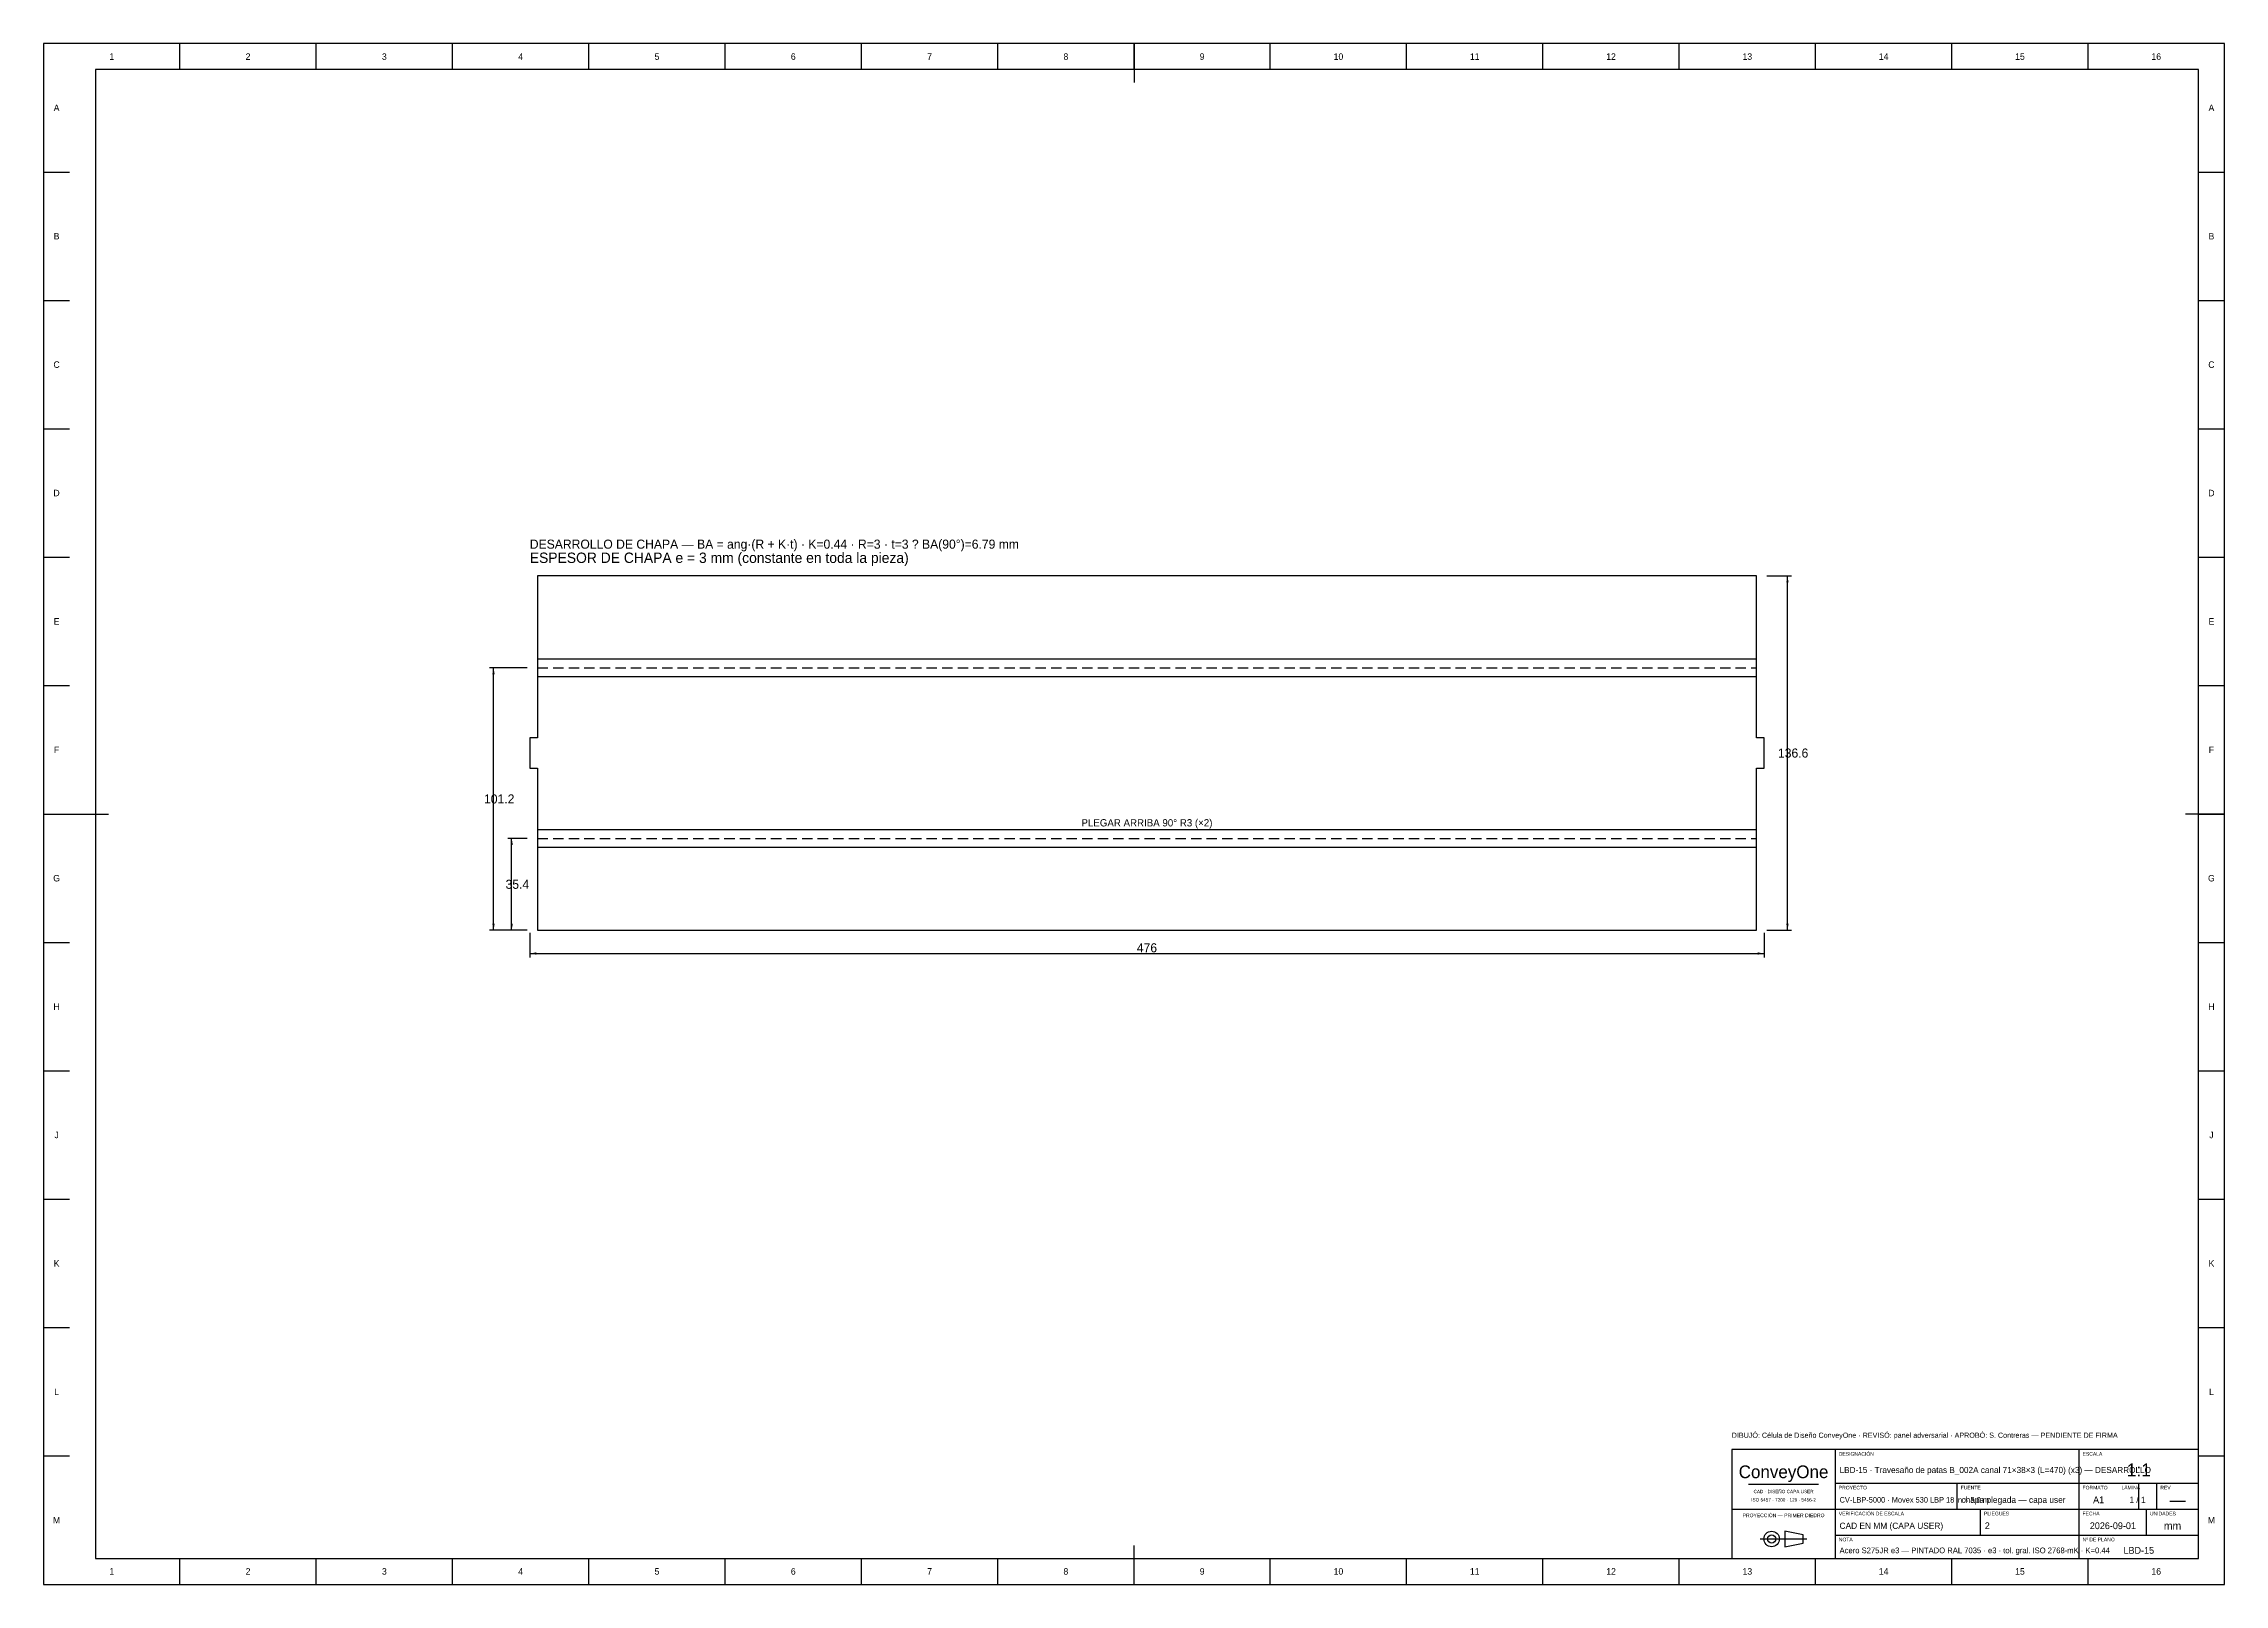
# Model space of a CAD drawing. Extents: x 0 to 841, y 0 to 594.
import ezdxf
from ezdxf.enums import TextEntityAlignment as Align

# ---------------------------------------------------------------- set-up
doc = ezdxf.new("R2010")
doc.units = 0
doc.linetypes.add('DASHED', pattern=[6, 4, -2])
for name, color, linetype in [('COTAS', 7, 'CONTINUOUS'), ('FINA', 7, 'CONTINUOUS'), ('NORMA', 7, 'CONTINUOUS'), ('PLIEGUE', 1, 'DASHED'), ('TEXTO', 7, 'CONTINUOUS'), ('VISIBLE', 7, 'CONTINUOUS')]:
    doc.layers.add(name, color=color, linetype=linetype)

msp = doc.modelspace()

# ---------------------------------------------------------------- linework, layer by layer
at = {"layer": 'COTAS'}
for p, q in [((664.5, 388.785), (674, 388.785)), ((672.5, 252.215), (672.5, 388.785)), ((186.5, 353.395), (172, 353.395)), ((173.5, 252.215), (173.5, 353.395)), ((186.5, 287.605), (179, 287.605)), ((180.5, 252.215), (180.5, 287.605)), ((186.5, 252.215), (172, 252.215)), ((186.5, 252.215), (179, 252.215)), ((187.5, 251.215), (187.5, 241.715)), ((663.5, 251.215), (663.5, 241.715)), ((664.5, 252.215), (674, 252.215)), ((187.5, 243.215), (663.5, 243.215))]:
    msp.add_line(p, q, dxfattribs=at)
for points in [[(672.5, 388.785), (672.95, 386.285), (672.05, 386.285)], [(173.5, 353.395), (173.95, 350.895), (173.05, 350.895)], [(180.5, 287.605), (180.95, 285.105), (180.05, 285.105)], [(173.5, 252.215), (173.95, 254.715), (173.05, 254.715)], [(180.5, 252.215), (180.95, 254.715), (180.05, 254.715)], [(672.5, 252.215), (672.95, 254.715), (672.05, 254.715)], [(187.5, 243.215), (190, 243.665), (190, 242.765)], [(663.5, 243.215), (661, 243.665), (661, 242.765)]]:
    msp.add_solid(points, dxfattribs=at)
at = {"layer": 'FINA'}
for p, q in [((841, 594), (0, 594)), ((0, 594), (0, 0)), ((52.5625, 584), (52.5625, 594)), ((105.125, 584), (105.125, 594)), ((157.6875, 584), (157.6875, 594)), ((210.25, 584), (210.25, 594)), ((262.8125, 584), (262.8125, 594)), ((315.375, 584), (315.375, 594)), ((367.9375, 584), (367.9375, 594)), ((420.5, 584), (420.5, 594)), ((473.0625, 584), (473.0625, 594)), ((525.625, 584), (525.625, 594)), ((578.1875, 584), (578.1875, 594)), ((630.75, 584), (630.75, 594)), ((683.3125, 584), (683.3125, 594)), ((735.875, 584), (735.875, 594)), ((788.4375, 584), (788.4375, 594)), ((841, 0), (841, 594)), ((0, 544.5), (10, 544.5)), ((831, 544.5), (841, 544.5)), ((0, 495), (10, 495)), ((831, 495), (841, 495)), ((0, 445.5), (10, 445.5)), ((831, 445.5), (841, 445.5)), ((0, 396), (10, 396)), ((831, 396), (841, 396)), ((190.5, 356.785), (660.5, 356.785)), ((0, 346.5), (10, 346.5)), ((190.5, 350.005), (660.5, 350.005)), ((831, 346.5), (841, 346.5)), ((0, 297), (10, 297)), ((831, 297), (841, 297)), ((190.5, 291.005), (660.5, 291.005)), ((190.5, 284.215), (660.5, 284.215)), ((0, 247.5), (10, 247.5)), ((831, 247.5), (841, 247.5)), ((0, 198), (10, 198)), ((831, 198), (841, 198)), ((0, 148.5), (10, 148.5)), ((831, 148.5), (841, 148.5)), ((0, 99), (10, 99)), ((831, 99), (841, 99)), ((0, 49.5), (10, 49.5)), ((831, 49.5), (841, 49.5)), ((657.5, 38.6), (684.5, 38.6)), ((691, 39), (785, 39)), ((738, 29), (738, 39)), ((785, 39), (831, 39)), ((808, 29), (808, 39)), ((815, 29), (815, 39)), ((651, 29), (691, 29)), ((691, 29), (785, 29)), ((747, 19), (747, 29)), ((785, 29), (831, 29)), ((811, 19), (811, 29)), ((662.03, 17.5), (679.97, 17.5)), ((691, 19), (785, 19)), ((785, 19), (831, 19)), ((52.5625, 0), (52.5625, 10)), ((105.125, 0), (105.125, 10)), ((157.6875, 0), (157.6875, 10)), ((210.25, 0), (210.25, 10)), ((262.8125, 0), (262.8125, 10)), ((315.375, 0), (315.375, 10)), ((367.9375, 0), (367.9375, 10)), ((420.5, 0), (420.5, 10)), ((473.0625, 0), (473.0625, 10)), ((525.625, 0), (525.625, 10)), ((578.1875, 0), (578.1875, 10)), ((630.75, 0), (630.75, 10)), ((683.3125, 0), (683.3125, 10)), ((735.875, 0), (735.875, 10)), ((788.4375, 0), (788.4375, 10)), ((0, 0), (841, 0))]:
    msp.add_line(p, q, dxfattribs=at)
at = {"layer": 'NORMA'}
for p, q in [((420.5, 594), (420.5, 579)), ((831, 584), (20, 584)), ((20, 584), (20, 10)), ((831, 10), (831, 584)), ((0, 297), (25, 297)), ((841, 297), (826, 297)), ((831, 52), (651, 52)), ((651, 52), (651, 10)), ((691, 10), (691, 52)), ((785, 10), (785, 52)), ((831, 10), (831, 52)), ((20, 10), (831, 10)), ((420.5, 0), (420.5, 15)), ((651, 10), (831, 10))]:
    msp.add_line(p, q, dxfattribs=at)
at = {"layer": 'PLIEGUE'}
for p, q in [((190.5, 353.395), (660.5, 353.395)), ((190.5, 287.605), (660.5, 287.605))]:
    msp.add_line(p, q, dxfattribs=at)
at = {"layer": 'TEXTO'}
for p, q in [((678.59, 19.11), (671.46, 20.49)), ((671.46, 20.49), (671.46, 14.51)), ((678.59, 15.89), (678.59, 19.11)), ((671.46, 14.51), (678.59, 15.89))]:
    msp.add_line(p, q, dxfattribs=at)
for radius in [2.99, 1.61]:
    msp.add_circle((666.4, 17.5), radius, dxfattribs=at)
at = {"layer": 'VISIBLE'}
for p, q in [((660.5, 388.785), (190.5, 388.785)), ((190.5, 388.785), (190.5, 326.305)), ((660.5, 326.305), (660.5, 388.785)), ((190.5, 326.305), (187.5, 326.305)), ((187.5, 326.305), (187.5, 314.705)), ((663.5, 326.305), (660.5, 326.305)), ((663.5, 314.705), (663.5, 326.305)), ((187.5, 314.705), (190.5, 314.705)), ((190.5, 314.705), (190.5, 252.215)), ((660.5, 252.215), (660.5, 314.705)), ((660.5, 314.705), (663.5, 314.705)), ((190.5, 252.215), (660.5, 252.215))]:
    msp.add_line(p, q, dxfattribs=at)

# ---------------------------------------------------------------- texts
at = {"layer": 'COTAS'}
for s, p in [('136.6', (674.7, 320.5)), ('101.2', (175.7, 302.805)), ('35.4', (182.7, 269.91)), ('476', (425.5, 245.415))]:
    msp.add_text(s, height=3.5, dxfattribs=at).set_placement(p, align=Align.MIDDLE_CENTER)
at = {"layer": 'TEXTO'}
for s, height, p in [('1', 2.5, (26.2813, 589)), ('2', 2.5, (78.8438, 589)), ('3', 2.5, (131.4063, 589)), ('4', 2.5, (183.9688, 589)), ('5', 2.5, (236.5313, 589)), ('6', 2.5, (289.0938, 589)), ('7', 2.5, (341.6563, 589)), ('8', 2.5, (394.2188, 589)), ('9', 2.5, (446.7813, 589)), ('10', 2.5, (499.3438, 589)), ('11', 2.5, (551.9063, 589)), ('12', 2.5, (604.4688, 589)), ('13', 2.5, (657.0313, 589)), ('14', 2.5, (709.5938, 589)), ('15', 2.5, (762.1563, 589)), ('16', 2.5, (814.7188, 589)), ('A', 2.5, (5, 569.25)), ('A', 2.5, (836, 569.25)), ('B', 2.5, (5, 519.75)), ('B', 2.5, (836, 519.75)), ('C', 2.5, (5, 470.25)), ('C', 2.5, (836, 470.25)), ('D', 2.5, (5, 420.75)), ('D', 2.5, (836, 420.75)), ('E', 2.5, (5, 371.25)), ('E', 2.5, (836, 371.25)), ('F', 2.5, (5, 321.75)), ('F', 2.5, (836, 321.75)), ('PLEGAR ARRIBA 90° R3 (×2)', 2.8, (425.5, 293.605)), ('G', 2.5, (5, 272.25)), ('G', 2.5, (836, 272.25)), ('H', 2.5, (5, 222.75)), ('H', 2.5, (836, 222.75)), ('J', 2.5, (5, 173.25)), ('J', 2.5, (836, 173.25)), ('K', 2.5, (5, 123.75)), ('K', 2.5, (836, 123.75)), ('L', 2.5, (5, 74.25)), ('L', 2.5, (836, 74.25)), ('ConveyOne', 4.9, (671, 43.4)), ('1:1', 5, (808, 44.1)), ('CAD · DISEÑO CAPA USER', 1.3, (671, 35.8)), ('A1', 2.6, (792.5, 32.6)), ('1 / 1', 2.4, (807.5, 32.6)), ('M', 2.5, (5, 24.75)), ('PROYECCIÓN — PRIMER DIEDRO', 1.4, (671, 26.6)), ('ISO 5457 · 7200 · 129 · 5456-2', 1.3, (671, 32.6)), ('—', 4.6, (823, 32.6)), ('M', 2.5, (836, 24.75)), ('2026-09-01', 2.6, (798, 22.6)), ('mm', 3, (821, 22.6)), ('LBD-15', 2.6, (808, 13.1)), ('1', 2.5, (26.2813, 5)), ('2', 2.5, (78.8438, 5)), ('3', 2.5, (131.4063, 5)), ('4', 2.5, (183.9688, 5)), ('5', 2.5, (236.5313, 5)), ('6', 2.5, (289.0938, 5)), ('7', 2.5, (341.6563, 5)), ('8', 2.5, (394.2188, 5)), ('9', 2.5, (446.7813, 5)), ('10', 2.5, (499.3438, 5)), ('11', 2.5, (551.9063, 5)), ('12', 2.5, (604.4688, 5)), ('13', 2.5, (657.0313, 5)), ('14', 2.5, (709.5938, 5)), ('15', 2.5, (762.1563, 5)), ('16', 2.5, (814.7188, 5))]:
    msp.add_text(s, height=height, dxfattribs=at).set_placement(p, align=Align.MIDDLE_CENTER)
for s, height, p in [('DESARROLLO DE CHAPA — BA = ang·(R + K·t) · K=0.44 · R=3 · t=3 ? BA(90°)=6.79 mm', 3.5, (187.5, 399.285)), ('ESPESOR DE CHAPA e = 3 mm (constante en toda la pieza)', 4, (187.5, 393.785)), ('DIBUJÓ: Célula de Diseño ConveyOne · REVISÓ: panel adversarial · APROBÓ: S. Contreras — PENDIENTE DE FIRMA', 2, (651, 56.5)), ('DESIGNACIÓN', 1.4, (692.3, 49.6)), ('ESCALA', 1.4, (786.3, 49.6)), ('PROYECTO', 1.4, (692.3, 36.6)), ('FUENTE', 1.4, (739.3, 36.6)), ('FORMATO', 1.4, (786.3, 36.6)), ('LÁMINA', 1.4, (801.3, 36.6)), ('REV', 1.4, (816.3, 36.6)), ('VERIFICACIÓN DE ESCALA', 1.4, (692.3, 26.6)), ('PLIEGUES', 1.4, (748.3, 26.6)), ('FECHA', 1.4, (786.3, 26.6)), ('UNIDADES', 1.4, (812.3, 26.6)), ('NOTA', 1.4, (692.3, 16.6)), ('Nº DE PLANO', 1.4, (786.3, 16.6))]:
    msp.add_text(s, height=height, dxfattribs=at).set_placement(p)
for s, height, p in [('LBD-15 · Travesaño de patas B_002A canal 71×38×3 (L=470) (x3) — DESARROLLO', 2.3637, (692.6, 44.1)), ('CV-LBP-5000 · Movex 530 LBP 18 in × 5.0 m', 2.1329, (692.6, 32.6)), ('chapa plegada — capa user', 2.4, (739.6, 32.6)), ('CAD EN MM (CAPA USER)', 2.4, (692.6, 22.6)), ('2', 2.6, (748.6, 22.6)), ('Acero S275JR e3 — PINTADO RAL 7035 · e3 · tol. gral. ISO 2768-mK · K=0.44', 2.2, (692.6, 13.1))]:
    msp.add_text(s, height=height, dxfattribs=at).set_placement(p, align=Align.MIDDLE_LEFT)

doc.saveas('drawing.dxf')
